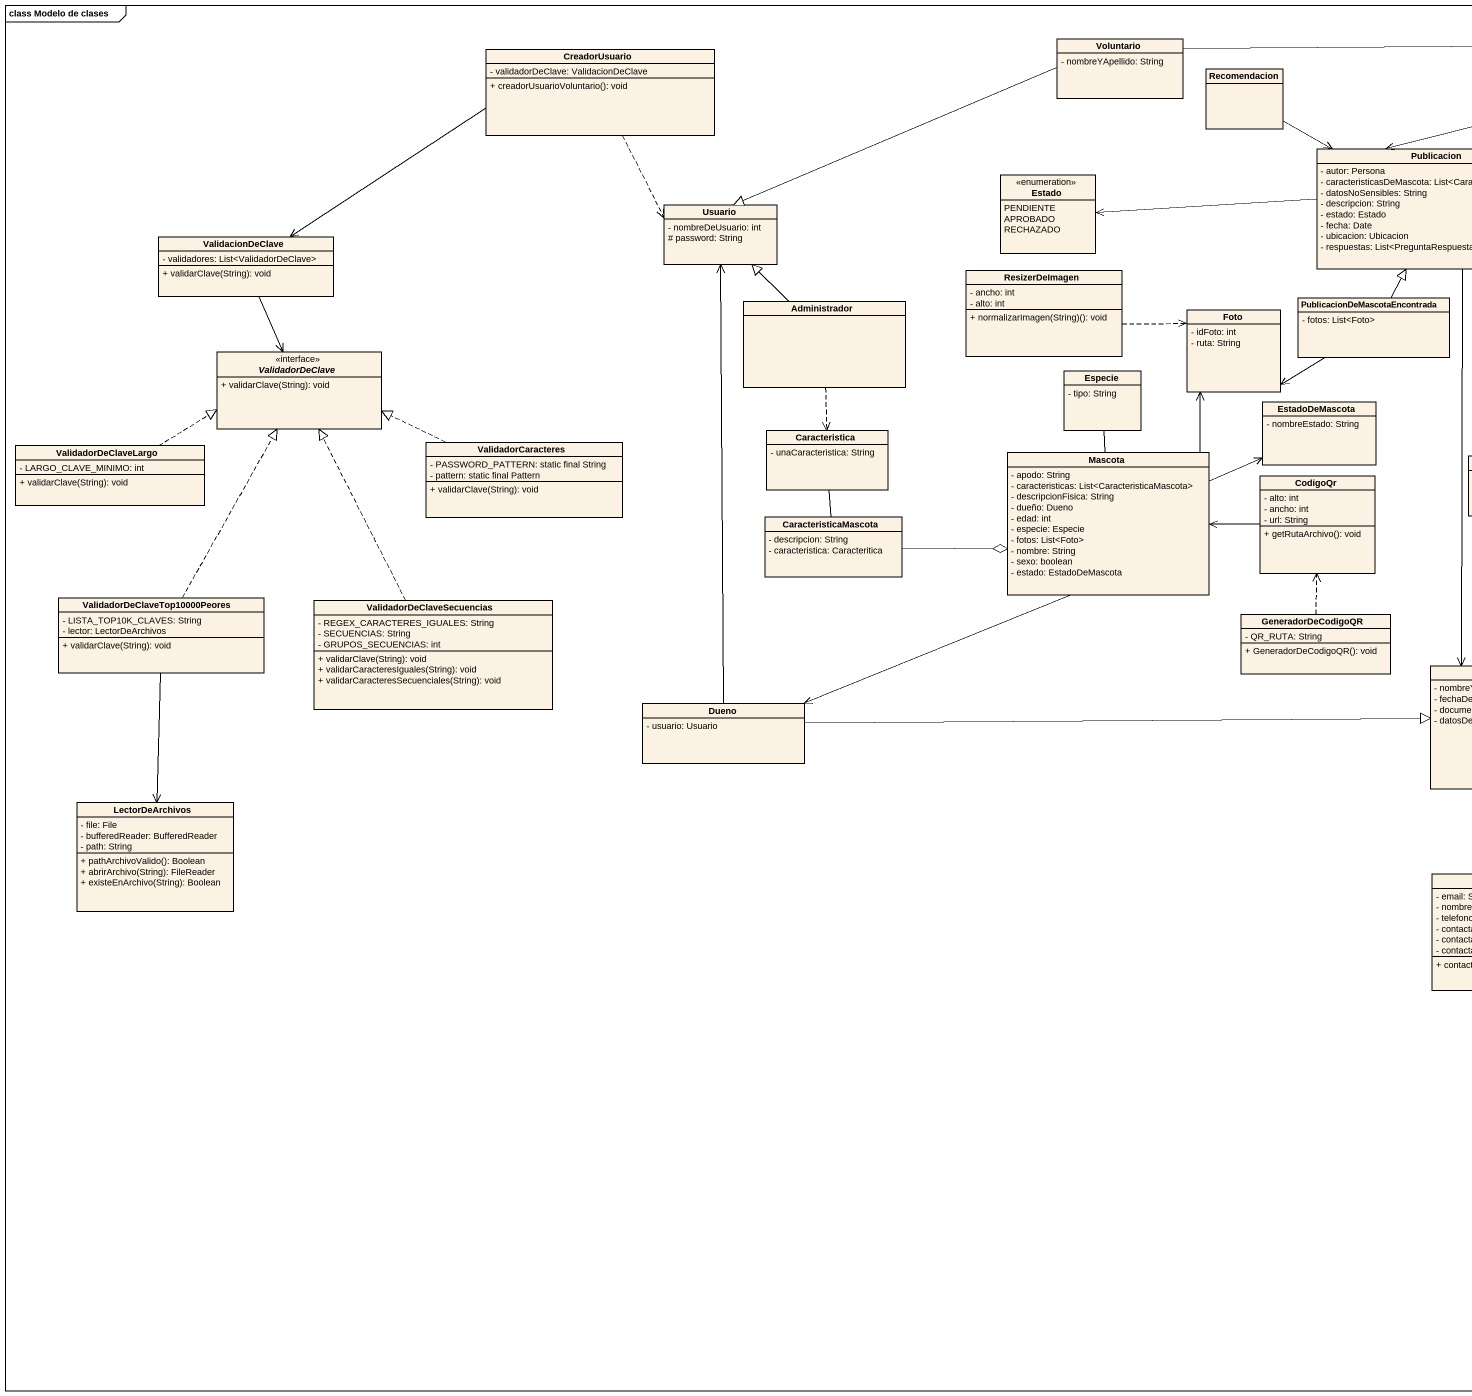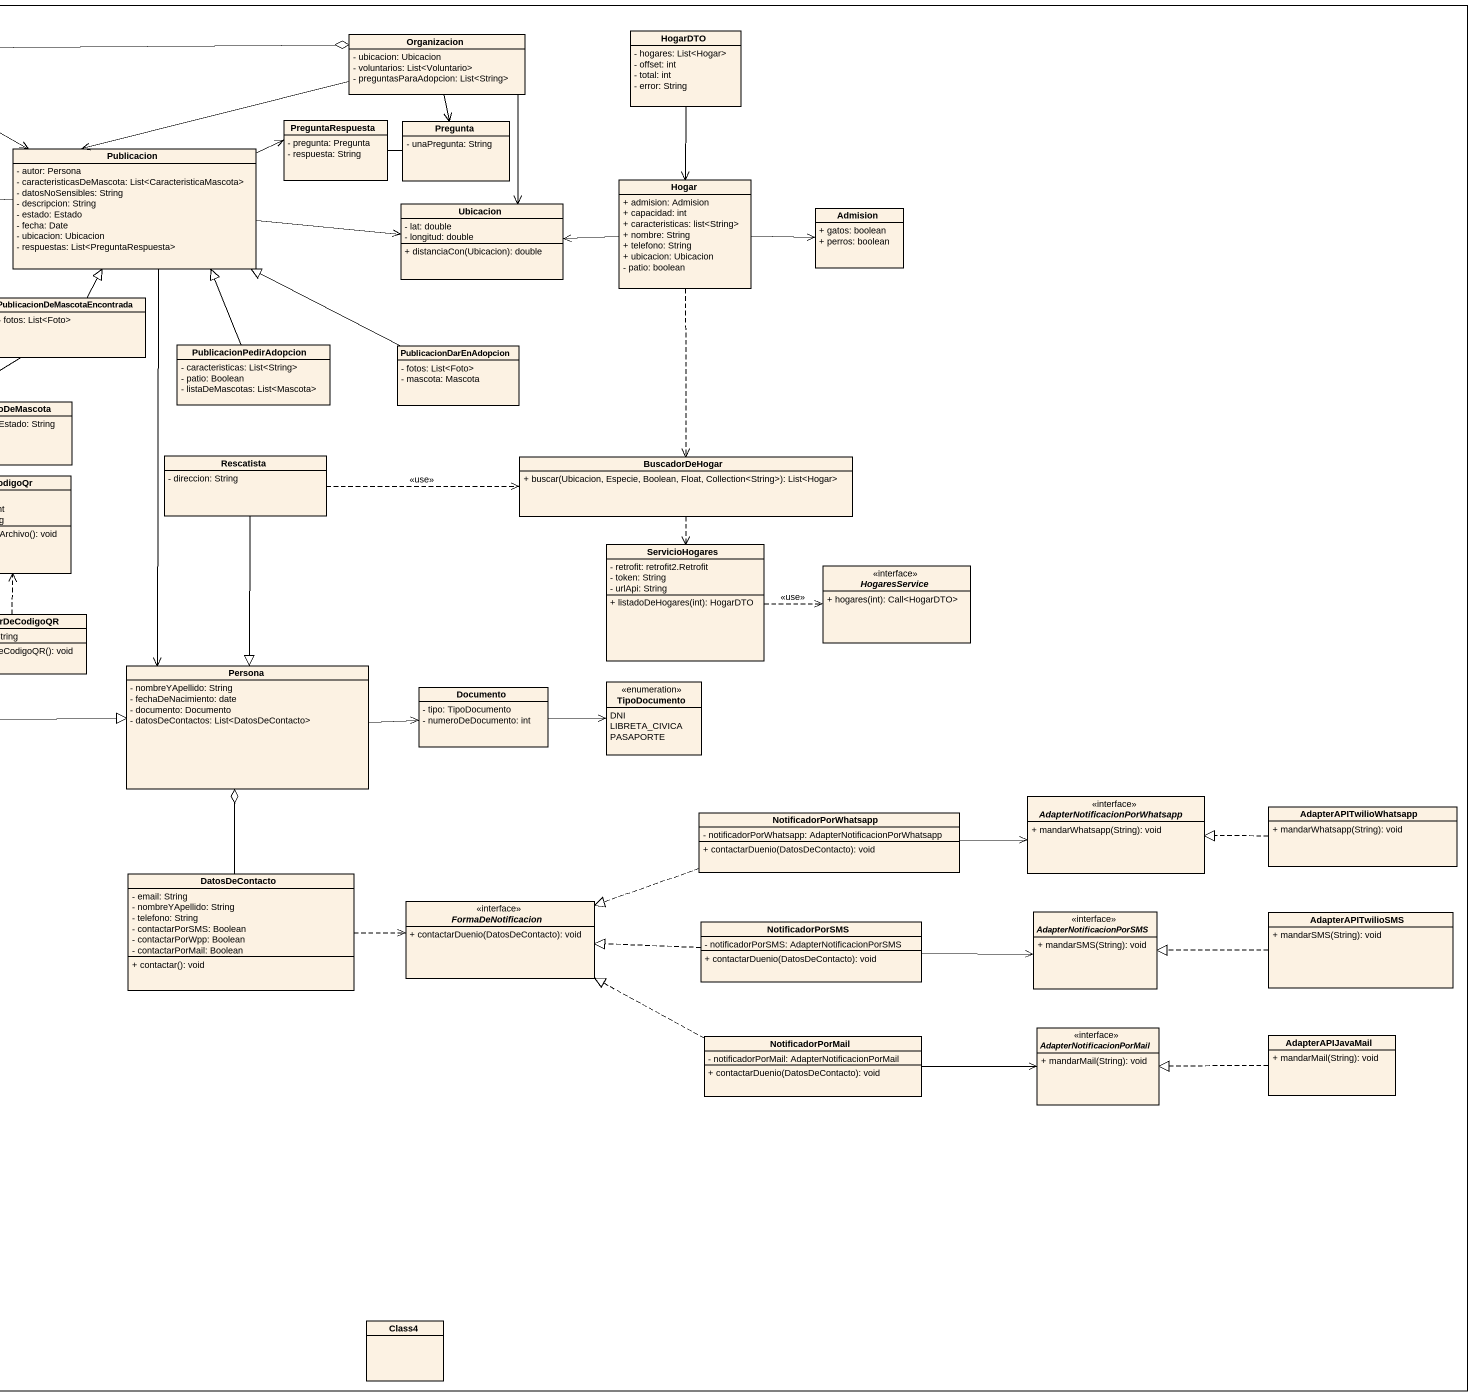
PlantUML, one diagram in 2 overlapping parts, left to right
@startuml
mainframe class Modelo de clases
hide circle
hide empty members
skinparam classAttributeIconSize 0
class Voluntario {
  - nombreYApellido: String
}
class Organizacion {
  - ubicacion: Ubicacion
  - voluntarios: List<Voluntario>
  - preguntasParaAdopcion: List<String>
}
class HogarDTO {
  - hogares: List<Hogar>
  - offset: int
  - total: int
  - error: String
}
class CreadorUsuario {
  - validadorDeClave: ValidacionDeClave
  + creadorUsuarioVoluntario(): void
}
class Recomendacion
class PreguntaRespuesta {
  - pregunta: Pregunta
  - respuesta: String
}
class Pregunta {
  - unaPregunta: String
}
class Publicacion {
  - autor: Persona
  - caracteristicasDeMascota: List<CaracteristicaMascota>
  - datosNoSensibles: String
  - descripcion: String
  - estado: Estado
  - fecha: Date
  - ubicacion: Ubicacion
  - respuestas: List<PreguntaRespuesta>
}
enum Estado {
  PENDIENTE
  APROBADO
  RECHAZADO
}
class Hogar {
  + admision: Admision
  + capacidad: int
  + caracteristicas: list<String>
  + nombre: String
  + telefono: String
  + ubicacion: Ubicacion
  - patio: boolean
}
class ValidacionDeClave {
  - validadores: List<ValidadorDeClave>
  + validarClave(String): void
}
class Usuario {
  - nombreDeUsuario: int
  # password: String
}
class Ubicacion {
  - lat: double
  - longitud: double
  + distanciaCon(Ubicacion): double
}
class Admision {
  + gatos: boolean
  + perros: boolean
}
class ResizerDeImagen {
  - ancho: int
  - alto: int
  + normalizarImagen(String)(): void
}
class Administrador
class Foto {
  - idFoto: int
  - ruta: String
}
class "PublicacionDeMascotaEncontrada" as PublicacionDeMascotaEncontra {
  - fotos: List<Foto>
}
interface ValidadorDeClave <<interface>> {
  + validarClave(String): void
}
class PublicacionPedirAdopcion {
  - caracteristicas: List<String>
  - patio: Boolean
  - listaDeMascotas: List<Mascota>
}
class PublicacionDarEnAdopcion {
  - fotos: List<Foto>
  - mascota: Mascota
}
class Especie {
  - tipo: String
}
class Caracteristica {
  - unaCaracteristica: String
}
class EstadoDeMascota {
  - nombreEstado: String
}
class ValidadorDeClaveLargo {
  - LARGO_CLAVE_MINIMO: int
  + validarClave(String): void
}
class ValidadorCaracteres {
  - PASSWORD_PATTERN: static final String
  - pattern: static final Pattern
  + validarClave(String): void
}
class Mascota {
  - apodo: String
  - caracteristicas: List<CaracteristicaMascota>
  - descripcionFisica: String
  - dueño: Dueno
  - edad: int
  - especie: Especie
  - fotos: List<Foto>
  - nombre: String
  - sexo: boolean
  - estado: EstadoDeMascota
}
class Rescatista {
  - direccion: String
}
class BuscadorDeHogar {
  + buscar(Ubicacion, Especie, Boolean, Float, Collection<String>): List<Hogar>
}
class CodigoQr {
  - alto: int
  - ancho: int
  - url: String
  + getRutaArchivo(): void
}
class CaracteristicaMascota {
  - descripcion: String
  - caracteristica: Caracteritica
}
class ServicioHogares {
  - retrofit: retrofit2.Retrofit
  - token: String
  - urlApi: String
  + listadoDeHogares(int): HogarDTO
}
interface HogaresService <<interface>> {
  + hogares(int): Call<HogarDTO>
}
class "ValidadorDeClaveTop10000Peores" as ValidadorDeClaveTop10000Peor {
  - LISTA_TOP10K_CLAVES: String
  - lector: LectorDeArchivos
  + validarClave(String): void
}
class ValidadorDeClaveSecuencias {
  - REGEX_CARACTERES_IGUALES: String
  - SECUENCIAS: String
  - GRUPOS_SECUENCIAS: int
  + validarClave(String): void
  + validarCaracteresIguales(String): void
  + validarCaracteresSecuenciales(String): void
}
class GeneradorDeCodigoQR {
  - QR_RUTA: String
  + GeneradorDeCodigoQR(): void
}
class Dueno {
  - usuario: Usuario
}
class Persona {
  - nombreYApellido: String
  - fechaDeNacimiento: date
  - documento: Documento
  - datosDeContactos: List<DatosDeContacto>
}
class Documento {
  - tipo: TipoDocumento
  - numeroDeDocumento: int
}
enum TipoDocumento {
  DNI
  LIBRETA_CIVICA
  PASAPORTE
}
class LectorDeArchivos {
  - file: File
  - bufferedReader: BufferedReader
  - path: String
  + pathArchivoValido(): Boolean
  + abrirArchivo(String): FileReader
  + existeEnArchivo(String): Boolean
}
class NotificadorPorWhatsapp {
  - notificadorPorWhatsapp: AdapterNotificacionPorWhatsapp
  + contactarDuenio(DatosDeContacto): void
}
interface "AdapterNotificacionPorWhatsapp" as AdapterNotificacionPorWhatsa <<interface>> {
  + mandarWhatsapp(String): void
}
class AdapterAPITwilioWhatsapp {
  + mandarWhatsapp(String): void
}
class DatosDeContacto {
  - email: String
  - nombreYApellido: String
  - telefono: String
  - contactarPorSMS: Boolean
  - contactarPorWpp: Boolean
  - contactarPorMail: Boolean
  + contactar(): void
}
interface FormaDeNotificacion <<interface>> {
  + contactarDuenio(DatosDeContacto): void
}
class NotificadorPorSMS {
  - notificadorPorSMS: AdapterNotificacionPorSMS
  + contactarDuenio(DatosDeContacto): void
}
interface AdapterNotificacionPorSMS <<interface>> {
  + mandarSMS(String): void
}
class AdapterAPITwilioSMS {
  + mandarSMS(String): void
}
class NotificadorPorMail {
  - notificadorPorMail: AdapterNotificacionPorMail
  + contactarDuenio(DatosDeContacto): void
}
interface AdapterNotificacionPorMail <<interface>> {
  + mandarMail(String): void
}
class AdapterAPIJavaMail {
  + mandarMail(String): void
}
class Class4
Voluntario -right-o Organizacion
Voluntario -left-|> Usuario
Organizacion --> Pregunta
Organizacion -left-> Publicacion
Organizacion --> Ubicacion
HogarDTO --> Hogar
CreadorUsuario -left-> ValidacionDeClave
CreadorUsuario ..> Usuario
Recomendacion -right-> Publicacion
Pregunta -left- PreguntaRespuesta
Publicacion -right-> PreguntaRespuesta
Publicacion -left-> Estado
Publicacion -right-> Ubicacion
Publicacion --> Persona
Hogar -left-> Ubicacion
Hogar -right-> Admision
Hogar ..> BuscadorDeHogar
ValidacionDeClave --> ValidadorDeClave
ResizerDeImagen .right.> Foto
Administrador -up-|> Usuario
Administrador ..> Caracteristica
PublicacionDeMascotaEncontra -up-|> Publicacion
PublicacionDeMascotaEncontra -left-> Foto
PublicacionPedirAdopcion -up-|> Publicacion
PublicacionDarEnAdopcion -left-|> Publicacion
Especie -- Mascota
ValidadorDeClaveLargo .right.|> ValidadorDeClave
ValidadorCaracteres .left.|> ValidadorDeClave
Mascota -up-> Foto
Mascota -right-> EstadoDeMascota
Mascota -left-> Dueno
Rescatista .right.> BuscadorDeHogar : <<use>>
Rescatista --|> Persona
BuscadorDeHogar ..> ServicioHogares
CodigoQr -left-> Mascota
CaracteristicaMascota -up- Caracteristica
CaracteristicaMascota -right-o Mascota
ServicioHogares .right.> HogaresService : <<use>>
ValidadorDeClaveTop10000Peor .up.|> ValidadorDeClave
ValidadorDeClaveTop10000Peor --> LectorDeArchivos
ValidadorDeClaveSecuencias .up.|> ValidadorDeClave
GeneradorDeCodigoQR .up.> CodigoQr
Dueno -up-> Usuario
Dueno -right-|> Persona
Persona -right-> Documento
Documento -right-> TipoDocumento
NotificadorPorWhatsapp -right-> AdapterNotificacionPorWhatsa
NotificadorPorWhatsapp .left.|> FormaDeNotificacion
AdapterAPITwilioWhatsapp .left.|> AdapterNotificacionPorWhatsa
DatosDeContacto -up-o Persona
DatosDeContacto .right.> FormaDeNotificacion
NotificadorPorSMS .left.|> FormaDeNotificacion
NotificadorPorSMS -right-> AdapterNotificacionPorSMS
AdapterAPITwilioSMS .left.|> AdapterNotificacionPorSMS
NotificadorPorMail .left.|> FormaDeNotificacion
NotificadorPorMail -right-> AdapterNotificacionPorMail
AdapterAPIJavaMail .left.|> AdapterNotificacionPorMail
@enduml
